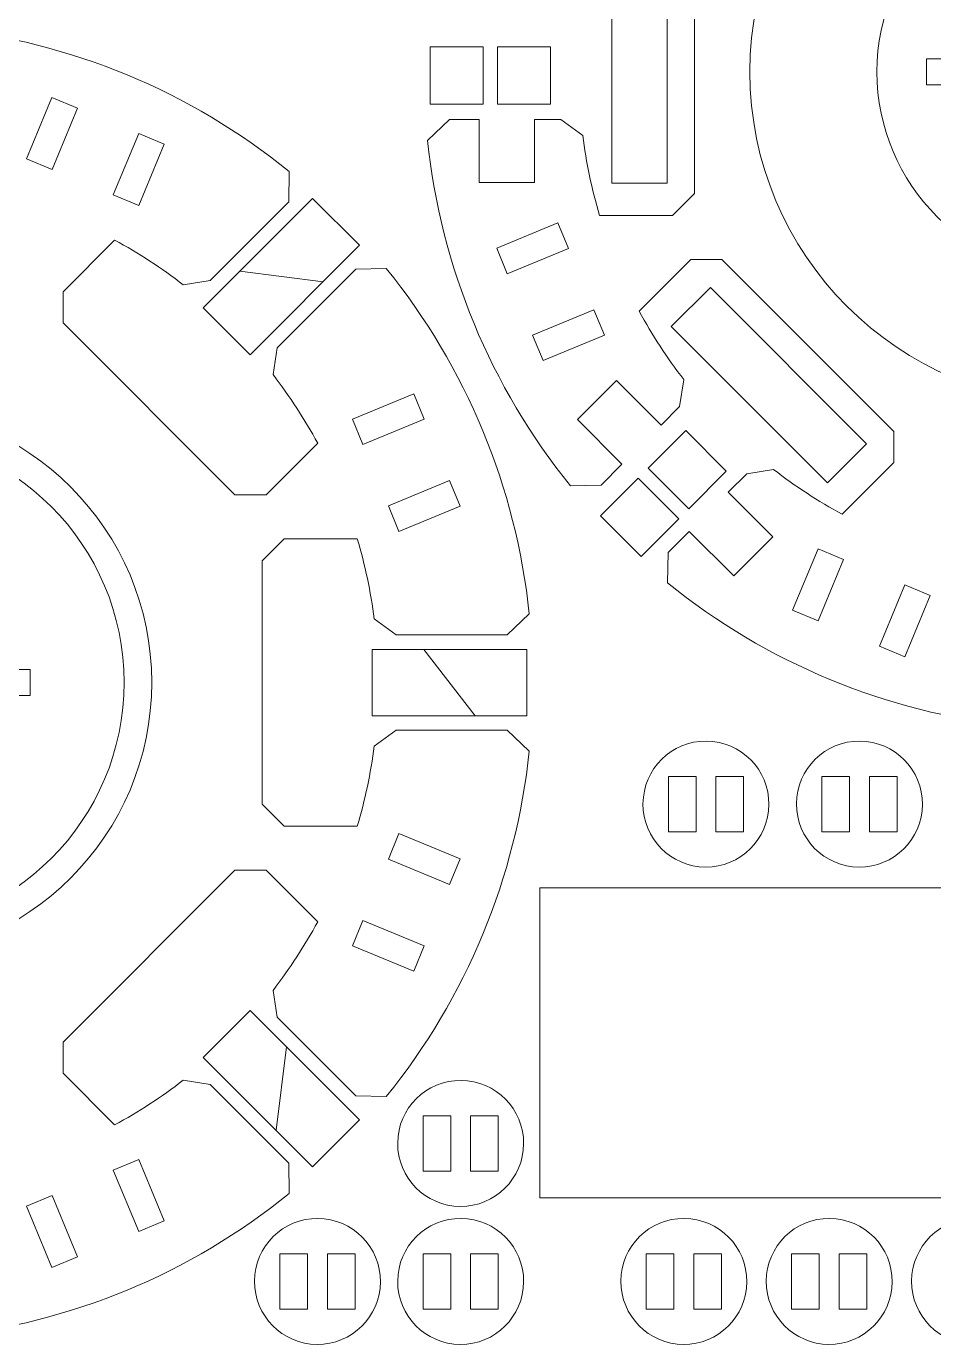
# Model space of a CAD drawing. Header units: centimetres. Extents: x -226 to -75, y 0 to 222.
# Drawn here: x -207.54 to -199.32, y 102.5 to 114.43 of the extents above; entities that cross this region are included whole.
import ezdxf

# ---------------------------------------------------------------- set-up
doc = ezdxf.new("R2010")
doc.units = ezdxf.units.CM
doc.header["$MEASUREMENT"] = 0
doc.layers.add('layer 1', color=7, linetype='Continuous')

msp = doc.modelspace()

# ---------------------------------------------------------------- linework, layer by layer
at = {"layer": 'layer 1', "color": 242, "lineweight": 9}
for points, knots in [([(-200.98773, 114.01809), (-200.98773, 112.36113), (-199.6447, 111.0181), (-197.98788, 111.0181), (-197.98788, 111.0181), (-196.33092, 111.01803), (-194.98782, 112.3612), (-194.98789, 114.01802), (-194.98789, 114.01802), (-194.98782, 115.67491), (-196.33099, 117.018), (-197.98795, 117.01808), (-197.98795, 117.01808), (-199.6447, 117.018), (-200.98773, 115.67498), (-200.98773, 114.01809)], [0, 0, 0, 0, 0.2, 0.2, 0.2, 0.2, 0.4, 0.4, 0.4, 0.4, 0.6, 0.6, 0.6, 0.6, 1, 1, 1, 1]), ([(-197.9878, 115.86804), (-196.96612, 115.86804), (-196.13787, 115.03982), (-196.13787, 114.01814), (-196.13787, 114.01814), (-196.13787, 112.99636), (-196.96612, 112.16807), (-197.9878, 112.16807), (-197.9878, 112.16807), (-199.00955, 112.16807), (-199.8378, 112.99643), (-199.8378, 114.01811), (-199.8378, 114.01811), (-199.8378, 115.03975), (-199.00955, 115.86811), (-197.9878, 115.86804)], [0, 0, 0, 0, 0.2, 0.2, 0.2, 0.2, 0.4, 0.4, 0.4, 0.4, 0.6, 0.6, 0.6, 0.6, 1, 1, 1, 1]), ([(-199.38782, 114.13474), (-199.38782, 114.13474), (-198.72788, 114.13467), (-198.72788, 114.13467), (-198.72788, 114.13467), (-198.67765, 114.45527), (-198.42499, 114.70779), (-198.10445, 114.75803), (-198.10445, 114.75803), (-198.10445, 114.75803), (-198.10452, 115.41811), (-198.10452, 115.41811), (-198.10452, 115.41811), (-198.10452, 115.41811), (-197.87116, 115.41811), (-197.87116, 115.41811), (-197.87116, 115.41811), (-197.87116, 115.41811), (-197.87116, 114.75803), (-197.87116, 114.75803), (-197.87116, 114.75803), (-197.55063, 114.70793), (-197.29804, 114.45527), (-197.2478, 114.13481), (-197.2478, 114.13481), (-197.2478, 114.13481), (-196.58786, 114.13474), (-196.58786, 114.13474), (-196.58786, 114.13474), (-196.58786, 114.13474), (-196.58786, 113.90138), (-196.58786, 113.90138), (-196.58786, 113.90138), (-196.58786, 113.90138), (-197.2478, 113.90138), (-197.2478, 113.90138), (-197.2478, 113.90138), (-197.29804, 113.58092), (-197.55063, 113.32833), (-197.87116, 113.27809), (-197.87116, 113.27809), (-197.87116, 113.27809), (-197.87116, 112.61815), (-197.87116, 112.61815), (-197.87116, 112.61815), (-197.87116, 112.61815), (-198.10445, 112.61801), (-198.10445, 112.61801), (-198.10445, 112.61801), (-198.10445, 112.61801), (-198.10452, 113.27809), (-198.10452, 113.27809), (-198.10452, 113.27809), (-198.42506, 113.32833), (-198.67765, 113.58084), (-198.72788, 113.90138), (-198.72788, 113.90138), (-198.72788, 113.90138), (-199.38782, 113.90138), (-199.38782, 113.90138), (-199.38782, 113.90138), (-199.38782, 113.90138), (-199.38782, 114.13474), (-199.38782, 114.13474)], [0, 0, 0, 0, 0.05882353, 0.05882353, 0.05882353, 0.05882353, 0.11764706, 0.11764706, 0.11764706, 0.11764706, 0.17647059, 0.17647059, 0.17647059, 0.17647059, 0.23529412, 0.23529412, 0.23529412, 0.23529412, 0.29411765, 0.29411765, 0.29411765, 0.29411765, 0.35294118, 0.35294118, 0.35294118, 0.35294118, 0.41176471, 0.41176471, 0.41176471, 0.41176471, 0.47058824, 0.47058824, 0.47058824, 0.47058824, 0.52941176, 0.52941176, 0.52941176, 0.52941176, 0.58823529, 0.58823529, 0.58823529, 0.58823529, 0.64705882, 0.64705882, 0.64705882, 0.64705882, 0.70588235, 0.70588235, 0.70588235, 0.70588235, 0.76470588, 0.76470588, 0.76470588, 0.76470588, 0.82352941, 0.82352941, 0.82352941, 0.82352941, 0.88235294, 0.88235294, 0.88235294, 0.88235294, 1, 1, 1, 1]), ([(-202.23658, 113.01059), (-202.23658, 113.01059), (-201.73662, 113.01059), (-201.73662, 113.01059), (-201.73662, 113.01059), (-201.73662, 113.01059), (-201.73662, 115.01059), (-201.73662, 115.01059), (-201.73662, 115.01059), (-201.73662, 115.01059), (-202.23658, 115.01059), (-202.23658, 115.01059), (-202.23658, 115.01059), (-202.23658, 115.01059), (-202.23658, 113.01059), (-202.23658, 113.01059)], [0, 0, 0, 0, 0.2, 0.2, 0.2, 0.2, 0.4, 0.4, 0.4, 0.4, 0.6, 0.6, 0.6, 0.6, 1, 1, 1, 1]), ([(-203.88187, 113.72553), (-203.88187, 113.72553), (-203.4017, 113.72553), (-203.4017, 113.72553), (-203.4017, 113.72553), (-203.4017, 113.72553), (-203.4017, 114.24553), (-203.4017, 114.24553), (-203.4017, 114.24553), (-203.4017, 114.24553), (-203.88187, 114.24546), (-203.88187, 114.24546), (-203.88187, 114.24546), (-203.88187, 114.24546), (-203.88187, 113.72553), (-203.88187, 113.72553)], [0, 0, 0, 0, 0.2, 0.2, 0.2, 0.2, 0.4, 0.4, 0.4, 0.4, 0.6, 0.6, 0.6, 0.6, 1, 1, 1, 1]), ([(-203.27202, 113.72553), (-203.27202, 113.72553), (-202.79178, 113.72553), (-202.79178, 113.72553), (-202.79178, 113.72553), (-202.79178, 113.72553), (-202.79178, 114.24553), (-202.79178, 114.24553), (-202.79178, 114.24553), (-202.79178, 114.24553), (-203.27202, 114.24546), (-203.27202, 114.24546), (-203.27202, 114.24546), (-203.27202, 114.24546), (-203.27202, 113.72553), (-203.27202, 113.72553)], [0, 0, 0, 0, 0.2, 0.2, 0.2, 0.2, 0.4, 0.4, 0.4, 0.4, 0.6, 0.6, 0.6, 0.6, 1, 1, 1, 1]), ([(-205.93522, 111.88323), (-205.93522, 111.88323), (-205.511, 111.45895), (-205.511, 111.45895), (-205.511, 111.45895), (-205.511, 111.45895), (-204.521, 112.44891), (-204.521, 112.44891), (-204.521, 112.44891), (-204.521, 112.44891), (-204.94529, 112.87316), (-204.94529, 112.87316), (-204.94529, 112.87316), (-204.94529, 112.87316), (-205.93522, 111.88323), (-205.93522, 111.88323)], [0, 0, 0, 0, 0.2, 0.2, 0.2, 0.2, 0.4, 0.4, 0.4, 0.4, 0.6, 0.6, 0.6, 0.6, 1, 1, 1, 1]), ([(-201.34545, 112.0661), (-201.34545, 112.0661), (-201.69894, 111.71251), (-201.69894, 111.71251), (-201.69894, 111.71251), (-201.69894, 111.71251), (-200.28491, 110.29829), (-200.28491, 110.29829), (-200.28491, 110.29829), (-200.28491, 110.29829), (-199.93132, 110.65181), (-199.93132, 110.65181), (-199.93132, 110.65181), (-199.93132, 110.65181), (-201.34545, 112.0661), (-201.34545, 112.0661)], [0, 0, 0, 0, 0.2, 0.2, 0.2, 0.2, 0.4, 0.4, 0.4, 0.4, 0.6, 0.6, 0.6, 0.6, 1, 1, 1, 1]), ([(-208.90193, 110.99309), (-207.52119, 110.99309), (-206.4019, 109.87376), (-206.4019, 108.49306), (-206.4019, 108.49306), (-206.4019, 107.11233), (-207.52119, 105.99311), (-208.90185, 105.99311), (-208.90185, 105.99311), (-210.28259, 105.99311), (-211.40188, 107.11233), (-211.40188, 108.49306), (-211.40188, 108.49306), (-211.40188, 109.87383), (-210.28259, 110.99309), (-208.90193, 110.99309)], [0, 0, 0, 0, 0.2, 0.2, 0.2, 0.2, 0.4, 0.4, 0.4, 0.4, 0.6, 0.6, 0.6, 0.6, 1, 1, 1, 1]), ([(-208.90185, 110.74304), (-207.65927, 110.74304), (-206.65187, 109.73569), (-206.65187, 108.49299), (-206.65187, 108.49299), (-206.65187, 107.25041), (-207.65927, 106.24313), (-208.90193, 106.24313), (-208.90193, 106.24313), (-210.14451, 106.24306), (-211.15183, 107.25041), (-211.1519, 108.49299), (-211.1519, 108.49299), (-211.1519, 109.73569), (-210.14444, 110.74304), (-208.90185, 110.74304)], [0, 0, 0, 0, 0.2, 0.2, 0.2, 0.2, 0.4, 0.4, 0.4, 0.4, 0.6, 0.6, 0.6, 0.6, 1, 1, 1, 1]), ([(-201.54051, 110.06498), (-201.54051, 110.06498), (-201.20104, 110.40453), (-201.20104, 110.40453), (-201.20104, 110.40453), (-201.20104, 110.40453), (-201.56863, 110.77226), (-201.56863, 110.77226), (-201.56863, 110.77226), (-201.56863, 110.77226), (-201.90818, 110.43265), (-201.90818, 110.43265), (-201.90818, 110.43265), (-201.90818, 110.43265), (-201.54051, 110.06498), (-201.54051, 110.06498)], [0, 0, 0, 0, 0.2, 0.2, 0.2, 0.2, 0.4, 0.4, 0.4, 0.4, 0.6, 0.6, 0.6, 0.6, 1, 1, 1, 1]), ([(-201.9717, 109.63372), (-201.9717, 109.63372), (-201.63222, 109.97334), (-201.63222, 109.97334), (-201.63222, 109.97334), (-201.63222, 109.97334), (-201.99982, 110.34101), (-201.99982, 110.34101), (-201.99982, 110.34101), (-201.99982, 110.34101), (-202.3393, 110.00146), (-202.3393, 110.00146), (-202.3393, 110.00146), (-202.3393, 110.00146), (-201.9717, 109.63372), (-201.9717, 109.63372)], [0, 0, 0, 0, 0.2, 0.2, 0.2, 0.2, 0.4, 0.4, 0.4, 0.4, 0.6, 0.6, 0.6, 0.6, 1, 1, 1, 1]), ([(-210.30194, 108.60977), (-210.30194, 108.60977), (-209.64193, 108.60977), (-209.64193, 108.60977), (-209.64193, 108.60977), (-209.59169, 108.93031), (-209.33911, 109.18289), (-209.01857, 109.23313), (-209.01857, 109.23313), (-209.01857, 109.23313), (-209.01857, 109.89307), (-209.01857, 109.89307), (-209.01857, 109.89307), (-209.01857, 109.89307), (-208.78528, 109.89307), (-208.78528, 109.89307), (-208.78528, 109.89307), (-208.78528, 109.89307), (-208.78528, 109.23313), (-208.78528, 109.23313), (-208.78528, 109.23313), (-208.46467, 109.18289), (-208.21209, 108.93031), (-208.16199, 108.60977), (-208.16199, 108.60977), (-208.16199, 108.60977), (-207.50191, 108.60984), (-207.50191, 108.60984), (-207.50191, 108.60984), (-207.50191, 108.60984), (-207.50191, 108.37648), (-207.50191, 108.37648), (-207.50191, 108.37648), (-207.50191, 108.37648), (-208.16199, 108.37641), (-208.16199, 108.37641), (-208.16199, 108.37641), (-208.21202, 108.0558), (-208.46475, 107.80336), (-208.78528, 107.75312), (-208.78528, 107.75312), (-208.78528, 107.75312), (-208.78528, 107.09312), (-208.78528, 107.09312), (-208.78528, 107.09312), (-208.78528, 107.09312), (-209.01857, 107.09312), (-209.01857, 107.09312), (-209.01857, 107.09312), (-209.01857, 107.09312), (-209.01857, 107.75312), (-209.01857, 107.75312), (-209.01857, 107.75312), (-209.33911, 107.80336), (-209.59169, 108.05595), (-209.64186, 108.37641), (-209.64186, 108.37641), (-209.64186, 108.37641), (-210.30194, 108.37634), (-210.30194, 108.37634), (-210.30194, 108.37634), (-210.30194, 108.37634), (-210.30194, 108.60977), (-210.30194, 108.60977)], [0, 0, 0, 0, 0.05882353, 0.05882353, 0.05882353, 0.05882353, 0.11764706, 0.11764706, 0.11764706, 0.11764706, 0.17647059, 0.17647059, 0.17647059, 0.17647059, 0.23529412, 0.23529412, 0.23529412, 0.23529412, 0.29411765, 0.29411765, 0.29411765, 0.29411765, 0.35294118, 0.35294118, 0.35294118, 0.35294118, 0.41176471, 0.41176471, 0.41176471, 0.41176471, 0.47058824, 0.47058824, 0.47058824, 0.47058824, 0.52941176, 0.52941176, 0.52941176, 0.52941176, 0.58823529, 0.58823529, 0.58823529, 0.58823529, 0.64705882, 0.64705882, 0.64705882, 0.64705882, 0.70588235, 0.70588235, 0.70588235, 0.70588235, 0.76470588, 0.76470588, 0.76470588, 0.76470588, 0.82352941, 0.82352941, 0.82352941, 0.82352941, 0.88235294, 0.88235294, 0.88235294, 0.88235294, 1, 1, 1, 1]), ([(-204.40641, 108.19235), (-204.40641, 108.19235), (-203.00644, 108.19235), (-203.00644, 108.19235), (-203.00644, 108.19235), (-203.00644, 108.19235), (-203.00644, 108.79236), (-203.00644, 108.79236), (-203.00644, 108.79236), (-203.00644, 108.79236), (-204.40641, 108.79236), (-204.40641, 108.79236), (-204.40641, 108.79236), (-204.40641, 108.79236), (-204.40641, 108.19235), (-204.40641, 108.19235)], [0, 0, 0, 0, 0.2, 0.2, 0.2, 0.2, 0.4, 0.4, 0.4, 0.4, 0.6, 0.6, 0.6, 0.6, 1, 1, 1, 1]), ([(-201.389, 106.82302), (-201.70382, 106.82496), (-201.95743, 107.08174), (-201.95546, 107.39656), (-201.95546, 107.39656), (-201.95352, 107.7113), (-201.6968, 107.96491), (-201.38198, 107.96297), (-201.38198, 107.96297), (-201.06716, 107.96107), (-200.81359, 107.70424), (-200.81553, 107.38947), (-200.81553, 107.38947), (-200.81755, 107.07465), (-201.07418, 106.82108), (-201.389, 106.82302)], [0, 0, 0, 0, 0.2, 0.2, 0.2, 0.2, 0.4, 0.4, 0.4, 0.4, 0.6, 0.6, 0.6, 0.6, 1, 1, 1, 1]), ([(-199.99946, 106.82302), (-200.31428, 106.82496), (-200.56782, 107.08174), (-200.56592, 107.39656), (-200.56592, 107.39656), (-200.56398, 107.7113), (-200.30726, 107.96491), (-199.99237, 107.96297), (-199.99237, 107.96297), (-199.67763, 107.96107), (-199.42398, 107.70424), (-199.42592, 107.38947), (-199.42592, 107.38947), (-199.42786, 107.07465), (-199.68465, 106.82108), (-199.99946, 106.82302)], [0, 0, 0, 0, 0.2, 0.2, 0.2, 0.2, 0.4, 0.4, 0.4, 0.4, 0.6, 0.6, 0.6, 0.6, 1, 1, 1, 1]), ([(-201.72544, 107.64301), (-201.72544, 107.64301), (-201.47546, 107.64301), (-201.47546, 107.64301), (-201.47546, 107.64301), (-201.47546, 107.64301), (-201.47546, 107.14299), (-201.47546, 107.14299), (-201.47546, 107.14299), (-201.47546, 107.14299), (-201.72544, 107.14299), (-201.72544, 107.14299), (-201.72544, 107.14299), (-201.72544, 107.14299), (-201.72544, 107.64301), (-201.72544, 107.64301)], [0, 0, 0, 0, 0.2, 0.2, 0.2, 0.2, 0.4, 0.4, 0.4, 0.4, 0.6, 0.6, 0.6, 0.6, 1, 1, 1, 1]), ([(-201.29551, 107.64301), (-201.29551, 107.64301), (-201.04547, 107.64301), (-201.04547, 107.64301), (-201.04547, 107.64301), (-201.04547, 107.64301), (-201.04547, 107.14299), (-201.04547, 107.14299), (-201.04547, 107.14299), (-201.04547, 107.14299), (-201.29551, 107.14299), (-201.29551, 107.14299), (-201.29551, 107.14299), (-201.29551, 107.14299), (-201.29551, 107.64301), (-201.29551, 107.64301)], [0, 0, 0, 0, 0.2, 0.2, 0.2, 0.2, 0.4, 0.4, 0.4, 0.4, 0.6, 0.6, 0.6, 0.6, 1, 1, 1, 1]), ([(-200.33593, 107.64301), (-200.33593, 107.64301), (-200.08595, 107.64301), (-200.08595, 107.64301), (-200.08595, 107.64301), (-200.08595, 107.64301), (-200.08595, 107.14299), (-200.08595, 107.14299), (-200.08595, 107.14299), (-200.08595, 107.14299), (-200.33593, 107.14299), (-200.33593, 107.14299), (-200.33593, 107.14299), (-200.33593, 107.14299), (-200.33593, 107.64301), (-200.33593, 107.64301)], [0, 0, 0, 0, 0.2, 0.2, 0.2, 0.2, 0.4, 0.4, 0.4, 0.4, 0.6, 0.6, 0.6, 0.6, 1, 1, 1, 1]), ([(-199.90589, 107.64301), (-199.90589, 107.64301), (-199.65591, 107.64301), (-199.65591, 107.64301), (-199.65591, 107.64301), (-199.65591, 107.64301), (-199.65591, 107.14299), (-199.65591, 107.14299), (-199.65591, 107.14299), (-199.65591, 107.14299), (-199.90589, 107.14299), (-199.90589, 107.14299), (-199.90589, 107.14299), (-199.90589, 107.14299), (-199.90589, 107.64301), (-199.90589, 107.64301)], [0, 0, 0, 0, 0.2, 0.2, 0.2, 0.2, 0.4, 0.4, 0.4, 0.4, 0.6, 0.6, 0.6, 0.6, 1, 1, 1, 1]), ([(-202.38849, 103.83061), (-202.38849, 103.83061), (-192.93384, 103.83061), (-192.93384, 103.83061), (-192.93384, 103.83061), (-192.93384, 103.83061), (-192.94771, 105.10826), (-192.94771, 105.10826), (-192.94771, 105.10826), (-192.94771, 105.10826), (-197.94777, 105.10826), (-197.94777, 105.10826), (-197.94777, 105.10826), (-197.94777, 105.10826), (-197.94777, 105.35528), (-197.94777, 105.35528), (-197.94777, 105.35528), (-197.94777, 105.35528), (-192.94771, 105.35528), (-192.94771, 105.35528), (-192.94771, 105.35528), (-192.94771, 105.35528), (-192.94771, 106.63678), (-192.94771, 106.63678), (-192.94771, 106.63678), (-192.94771, 106.63678), (-202.38849, 106.63678), (-202.38849, 106.63678), (-202.38849, 106.63678), (-202.38849, 106.63678), (-202.88845, 106.63678), (-202.88845, 106.63678), (-202.88845, 106.63678), (-202.88845, 106.63678), (-202.88845, 103.83061), (-202.88845, 103.83061), (-202.88845, 103.83061), (-202.88845, 103.83061), (-202.38849, 103.83061), (-202.38849, 103.83061)], [0, 0, 0, 0, 0.09090909, 0.09090909, 0.09090909, 0.09090909, 0.18181818, 0.18181818, 0.18181818, 0.18181818, 0.27272727, 0.27272727, 0.27272727, 0.27272727, 0.36363636, 0.36363636, 0.36363636, 0.36363636, 0.45454545, 0.45454545, 0.45454545, 0.45454545, 0.54545455, 0.54545455, 0.54545455, 0.54545455, 0.63636364, 0.63636364, 0.63636364, 0.63636364, 0.72727273, 0.72727273, 0.72727273, 0.72727273, 0.81818182, 0.81818182, 0.81818182, 0.81818182, 1, 1, 1, 1]), ([(-205.51099, 105.5258), (-205.51099, 105.5258), (-205.9352, 105.10159), (-205.9352, 105.10159), (-205.9352, 105.10159), (-205.9352, 105.10159), (-204.94531, 104.11159), (-204.94531, 104.11159), (-204.94531, 104.11159), (-204.94531, 104.11159), (-204.52106, 104.53587), (-204.52106, 104.53587), (-204.52106, 104.53587), (-204.52106, 104.53587), (-205.51099, 105.5258), (-205.51099, 105.5258)], [0, 0, 0, 0, 0.2, 0.2, 0.2, 0.2, 0.4, 0.4, 0.4, 0.4, 0.6, 0.6, 0.6, 0.6, 1, 1, 1, 1]), ([(-203.60915, 103.75309), (-203.92397, 103.75503), (-204.17759, 104.01182), (-204.17561, 104.32664), (-204.17561, 104.32664), (-204.17367, 104.64139), (-203.91695, 104.895), (-203.60213, 104.89306), (-203.60213, 104.89306), (-203.28732, 104.89115), (-203.03367, 104.63433), (-203.03561, 104.31955), (-203.03561, 104.31955), (-203.03762, 104.00473), (-203.29434, 103.75115), (-203.60915, 103.75309)], [0, 0, 0, 0, 0.2, 0.2, 0.2, 0.2, 0.4, 0.4, 0.4, 0.4, 0.6, 0.6, 0.6, 0.6, 1, 1, 1, 1]), ([(-203.94561, 104.57311), (-203.94561, 104.57311), (-203.69563, 104.57311), (-203.69563, 104.57311), (-203.69563, 104.57311), (-203.69563, 104.57311), (-203.69563, 104.07308), (-203.69563, 104.07308), (-203.69563, 104.07308), (-203.69563, 104.07308), (-203.94561, 104.07308), (-203.94561, 104.07308), (-203.94561, 104.07308), (-203.94561, 104.07308), (-203.94561, 104.57311), (-203.94561, 104.57311)], [0, 0, 0, 0, 0.2, 0.2, 0.2, 0.2, 0.4, 0.4, 0.4, 0.4, 0.6, 0.6, 0.6, 0.6, 1, 1, 1, 1]), ([(-203.51564, 104.57311), (-203.51564, 104.57311), (-203.26559, 104.57311), (-203.26559, 104.57311), (-203.26559, 104.57311), (-203.26559, 104.57311), (-203.26559, 104.07308), (-203.26559, 104.07308), (-203.26559, 104.07308), (-203.26559, 104.07308), (-203.51564, 104.07308), (-203.51564, 104.07308), (-203.51564, 104.07308), (-203.51564, 104.07308), (-203.51564, 104.57311), (-203.51564, 104.57311)], [0, 0, 0, 0, 0.2, 0.2, 0.2, 0.2, 0.4, 0.4, 0.4, 0.4, 0.6, 0.6, 0.6, 0.6, 1, 1, 1, 1]), ([(-204.9052, 102.50445), (-205.22002, 102.50639), (-205.47363, 102.76318), (-205.47166, 103.078), (-205.47166, 103.078), (-205.46972, 103.39275), (-205.213, 103.64636), (-204.89818, 103.64442), (-204.89818, 103.64442), (-204.58336, 103.64251), (-204.32971, 103.38569), (-204.33165, 103.07091), (-204.33165, 103.07091), (-204.33366, 102.75609), (-204.59038, 102.50251), (-204.9052, 102.50445)], [0, 0, 0, 0, 0.2, 0.2, 0.2, 0.2, 0.4, 0.4, 0.4, 0.4, 0.6, 0.6, 0.6, 0.6, 1, 1, 1, 1]), ([(-203.60915, 102.50445), (-203.92397, 102.50639), (-204.17759, 102.76318), (-204.17561, 103.078), (-204.17561, 103.078), (-204.17367, 103.39275), (-203.91695, 103.64636), (-203.60213, 103.64442), (-203.60213, 103.64442), (-203.28732, 103.64251), (-203.03367, 103.38569), (-203.03561, 103.07091), (-203.03561, 103.07091), (-203.03762, 102.75609), (-203.29434, 102.50251), (-203.60915, 102.50445)], [0, 0, 0, 0, 0.2, 0.2, 0.2, 0.2, 0.4, 0.4, 0.4, 0.4, 0.6, 0.6, 0.6, 0.6, 1, 1, 1, 1]), ([(-201.58902, 102.50445), (-201.90384, 102.50639), (-202.15745, 102.76318), (-202.15548, 103.078), (-202.15548, 103.078), (-202.15354, 103.39275), (-201.89682, 103.64636), (-201.582, 103.64442), (-201.582, 103.64442), (-201.26718, 103.64251), (-201.01355, 103.38569), (-201.01549, 103.07091), (-201.01549, 103.07091), (-201.0175, 102.75609), (-201.2742, 102.50251), (-201.58902, 102.50445)], [0, 0, 0, 0, 0.2, 0.2, 0.2, 0.2, 0.4, 0.4, 0.4, 0.4, 0.6, 0.6, 0.6, 0.6, 1, 1, 1, 1]), ([(-200.27335, 102.50445), (-200.58817, 102.50639), (-200.84171, 102.76318), (-200.83981, 103.078), (-200.83981, 103.078), (-200.83787, 103.39275), (-200.58115, 103.64636), (-200.26626, 103.64442), (-200.26626, 103.64442), (-199.95151, 103.64251), (-199.69786, 103.38569), (-199.6998, 103.07091), (-199.6998, 103.07091), (-199.70174, 102.75609), (-199.95853, 102.50251), (-200.27335, 102.50445)], [0, 0, 0, 0, 0.2, 0.2, 0.2, 0.2, 0.4, 0.4, 0.4, 0.4, 0.6, 0.6, 0.6, 0.6, 1, 1, 1, 1]), ([(-198.95767, 102.50445), (-199.27241, 102.50639), (-199.52603, 102.76318), (-199.52412, 103.078), (-199.52412, 103.078), (-199.52218, 103.39275), (-199.26539, 103.64636), (-198.95058, 103.64442), (-198.95058, 103.64442), (-198.63583, 103.64251), (-198.38218, 103.38569), (-198.38412, 103.07091), (-198.38412, 103.07091), (-198.38606, 102.75609), (-198.64285, 102.50251), (-198.95767, 102.50445)], [0, 0, 0, 0, 0.2, 0.2, 0.2, 0.2, 0.4, 0.4, 0.4, 0.4, 0.6, 0.6, 0.6, 0.6, 1, 1, 1, 1]), ([(-205.24164, 103.32445), (-205.24164, 103.32445), (-204.99167, 103.32445), (-204.99167, 103.32445), (-204.99167, 103.32445), (-204.99167, 103.32445), (-204.99167, 102.82442), (-204.99167, 102.82442), (-204.99167, 102.82442), (-204.99167, 102.82442), (-205.24164, 102.82442), (-205.24164, 102.82442), (-205.24164, 102.82442), (-205.24164, 102.82442), (-205.24164, 103.32445), (-205.24164, 103.32445)], [0, 0, 0, 0, 0.2, 0.2, 0.2, 0.2, 0.4, 0.4, 0.4, 0.4, 0.6, 0.6, 0.6, 0.6, 1, 1, 1, 1]), ([(-204.81171, 103.32445), (-204.81171, 103.32445), (-204.56167, 103.32445), (-204.56167, 103.32445), (-204.56167, 103.32445), (-204.56167, 103.32445), (-204.56167, 102.82442), (-204.56167, 102.82442), (-204.56167, 102.82442), (-204.56167, 102.82442), (-204.81171, 102.82442), (-204.81171, 102.82442), (-204.81171, 102.82442), (-204.81171, 102.82442), (-204.81171, 103.32445), (-204.81171, 103.32445)], [0, 0, 0, 0, 0.2, 0.2, 0.2, 0.2, 0.4, 0.4, 0.4, 0.4, 0.6, 0.6, 0.6, 0.6, 1, 1, 1, 1]), ([(-203.94561, 103.32445), (-203.94561, 103.32445), (-203.69563, 103.32445), (-203.69563, 103.32445), (-203.69563, 103.32445), (-203.69563, 103.32445), (-203.69563, 102.82442), (-203.69563, 102.82442), (-203.69563, 102.82442), (-203.69563, 102.82442), (-203.94561, 102.82442), (-203.94561, 102.82442), (-203.94561, 102.82442), (-203.94561, 102.82442), (-203.94561, 103.32445), (-203.94561, 103.32445)], [0, 0, 0, 0, 0.2, 0.2, 0.2, 0.2, 0.4, 0.4, 0.4, 0.4, 0.6, 0.6, 0.6, 0.6, 1, 1, 1, 1]), ([(-203.51564, 103.32445), (-203.51564, 103.32445), (-203.26559, 103.32445), (-203.26559, 103.32445), (-203.26559, 103.32445), (-203.26559, 103.32445), (-203.26559, 102.82442), (-203.26559, 102.82442), (-203.26559, 102.82442), (-203.26559, 102.82442), (-203.51564, 102.82442), (-203.51564, 102.82442), (-203.51564, 102.82442), (-203.51564, 102.82442), (-203.51564, 103.32445), (-203.51564, 103.32445)], [0, 0, 0, 0, 0.2, 0.2, 0.2, 0.2, 0.4, 0.4, 0.4, 0.4, 0.6, 0.6, 0.6, 0.6, 1, 1, 1, 1]), ([(-201.92546, 103.32445), (-201.92546, 103.32445), (-201.67548, 103.32445), (-201.67548, 103.32445), (-201.67548, 103.32445), (-201.67548, 103.32445), (-201.67548, 102.82442), (-201.67548, 102.82442), (-201.67548, 102.82442), (-201.67548, 102.82442), (-201.92546, 102.82442), (-201.92546, 102.82442), (-201.92546, 102.82442), (-201.92546, 102.82442), (-201.92546, 103.32445), (-201.92546, 103.32445)], [0, 0, 0, 0, 0.2, 0.2, 0.2, 0.2, 0.4, 0.4, 0.4, 0.4, 0.6, 0.6, 0.6, 0.6, 1, 1, 1, 1]), ([(-201.49553, 103.32445), (-201.49553, 103.32445), (-201.24548, 103.32445), (-201.24548, 103.32445), (-201.24548, 103.32445), (-201.24548, 103.32445), (-201.24548, 102.82442), (-201.24548, 102.82442), (-201.24548, 102.82442), (-201.24548, 102.82442), (-201.49553, 102.82442), (-201.49553, 102.82442), (-201.49553, 102.82442), (-201.49553, 102.82442), (-201.49553, 103.32445), (-201.49553, 103.32445)], [0, 0, 0, 0, 0.2, 0.2, 0.2, 0.2, 0.4, 0.4, 0.4, 0.4, 0.6, 0.6, 0.6, 0.6, 1, 1, 1, 1]), ([(-200.60979, 103.32445), (-200.60979, 103.32445), (-200.35981, 103.32445), (-200.35981, 103.32445), (-200.35981, 103.32445), (-200.35981, 103.32445), (-200.35981, 102.82442), (-200.35981, 102.82442), (-200.35981, 102.82442), (-200.35981, 102.82442), (-200.60979, 102.82442), (-200.60979, 102.82442), (-200.60979, 102.82442), (-200.60979, 102.82442), (-200.60979, 103.32445), (-200.60979, 103.32445)], [0, 0, 0, 0, 0.2, 0.2, 0.2, 0.2, 0.4, 0.4, 0.4, 0.4, 0.6, 0.6, 0.6, 0.6, 1, 1, 1, 1]), ([(-200.17979, 103.32445), (-200.17979, 103.32445), (-199.92981, 103.32445), (-199.92981, 103.32445), (-199.92981, 103.32445), (-199.92981, 103.32445), (-199.92981, 102.82442), (-199.92981, 102.82442), (-199.92981, 102.82442), (-199.92981, 102.82442), (-200.17979, 102.82442), (-200.17979, 102.82442), (-200.17979, 102.82442), (-200.17979, 102.82442), (-200.17979, 103.32445), (-200.17979, 103.32445)], [0, 0, 0, 0, 0.2, 0.2, 0.2, 0.2, 0.4, 0.4, 0.4, 0.4, 0.6, 0.6, 0.6, 0.6, 1, 1, 1, 1])]:
    msp.add_open_spline(points, degree=3, knots=knots, dxfattribs=at)
for points in [[(-201.48774, 112.91807), (-201.48774, 112.91807), (-201.48774, 115.1181), (-201.48774, 115.1181)], [(-205.15655, 113.11644), (-206.05099, 113.84094), (-207.13631, 114.29045), (-208.28097, 114.41064)], [(-207.53484, 113.23054), (-207.53484, 113.23054), (-207.30525, 113.78493), (-207.30525, 113.78493)], [(-207.30526, 113.78492), (-207.30526, 113.78492), (-207.07423, 113.68921), (-207.07423, 113.68921)], [(-207.07423, 113.68922), (-207.07423, 113.68922), (-207.30389, 113.13497), (-207.30389, 113.13497)], [(-203.90502, 113.39715), (-203.90502, 113.39715), (-203.70609, 113.588), (-203.70609, 113.588)], [(-203.7061, 113.588), (-203.7061, 113.588), (-203.43753, 113.58814), (-203.43753, 113.58814)], [(-203.43752, 113.58814), (-203.43752, 113.58814), (-203.43752, 113.01805), (-203.43752, 113.01805)], [(-202.9375, 113.588), (-202.9375, 113.588), (-202.69945, 113.58814), (-202.69945, 113.58814)], [(-202.9375, 113.588), (-202.9375, 113.588), (-202.9375, 113.01805), (-202.9375, 113.01805)], [(-202.69944, 113.58814), (-202.69944, 113.58814), (-202.50115, 113.44336), (-202.50115, 113.44336)], [(-206.74957, 112.90532), (-206.74957, 112.90532), (-206.51998, 113.45957), (-206.51998, 113.45957)], [(-206.51999, 113.45957), (-206.51999, 113.45957), (-206.28902, 113.36386), (-206.28902, 113.36386)], [(-202.50114, 113.44338), (-202.46971, 113.19657), (-202.41902, 112.95637), (-202.3479, 112.7181)], [(-206.28903, 113.36387), (-206.28903, 113.36387), (-206.51862, 112.80962), (-206.51862, 112.80962)], [(-202.61091, 110.27272), (-203.33541, 111.16719), (-203.78499, 112.25254), (-203.90504, 113.39713)], [(-207.30388, 113.13497), (-207.30388, 113.13497), (-207.53485, 113.23054), (-207.53485, 113.23054)], [(-205.16227, 112.84083), (-205.16227, 112.84083), (-205.15656, 113.11646), (-205.15656, 113.11646)], [(-203.43752, 113.01805), (-203.43752, 113.01805), (-202.93763, 113.01805), (-202.93763, 113.01805)], [(-206.51861, 112.80962), (-206.51861, 112.80962), (-206.74957, 112.90533), (-206.74957, 112.90533)], [(-205.87403, 112.12901), (-205.87403, 112.12901), (-205.16227, 112.84084), (-205.16227, 112.84084)], [(-201.68762, 112.71812), (-201.68762, 112.71812), (-201.48774, 112.91807), (-201.48774, 112.91807)], [(-202.34791, 112.71812), (-202.34791, 112.71812), (-201.68761, 112.71812), (-201.68761, 112.71812)], [(-202.72501, 112.65107), (-202.72501, 112.65107), (-203.2794, 112.42149), (-203.2794, 112.42149)], [(-202.62937, 112.42011), (-202.62937, 112.42011), (-202.72501, 112.65108), (-202.72501, 112.65108)], [(-207.20487, 112.02862), (-207.20487, 112.02862), (-206.73793, 112.49548), (-206.73793, 112.49548)], [(-206.73792, 112.4955), (-206.51909, 112.37724), (-206.31343, 112.24326), (-206.11672, 112.09097)], [(-203.27939, 112.42149), (-203.27939, 112.42149), (-203.18368, 112.19039), (-203.18368, 112.19039)], [(-203.18369, 112.1904), (-203.18369, 112.1904), (-202.62937, 112.42012), (-202.62937, 112.42012)], [(-204.55415, 112.2327), (-204.55415, 112.2327), (-205.26598, 111.52087), (-205.26598, 111.52087)], [(-204.27854, 112.23842), (-204.27854, 112.23842), (-204.55416, 112.23271), (-204.55416, 112.23271)], [(-202.98435, 109.11393), (-203.10444, 110.25866), (-203.55395, 111.34408), (-204.27848, 112.23841)], [(-201.52322, 112.32097), (-201.52322, 112.32097), (-201.99015, 111.8541), (-201.99015, 111.8541)], [(-201.24045, 112.32097), (-201.24045, 112.32097), (-201.52323, 112.32097), (-201.52323, 112.32097)], [(-199.68486, 110.76537), (-199.68486, 110.76537), (-201.24046, 112.32098), (-201.24046, 112.32098)], [(-206.11677, 112.09104), (-206.11677, 112.09104), (-205.87403, 112.129), (-205.87403, 112.129)], [(-204.85105, 112.11888), (-204.85105, 112.11888), (-205.60525, 112.21321), (-205.60525, 112.21321)], [(-207.2048, 111.74584), (-207.2048, 111.74584), (-207.20487, 112.02863), (-207.20487, 112.02863)], [(-202.39979, 111.86573), (-202.39979, 111.86573), (-202.95411, 111.63621), (-202.95411, 111.63621)], [(-202.30408, 111.63477), (-202.30408, 111.63477), (-202.39979, 111.86573), (-202.39979, 111.86573)], [(-201.99017, 111.85409), (-201.87181, 111.63526), (-201.73786, 111.42966), (-201.58564, 111.23288)], [(-205.6492, 110.19017), (-205.6492, 110.19017), (-207.20481, 111.74585), (-207.20481, 111.74585)], [(-202.95411, 111.63622), (-202.95411, 111.63622), (-202.85833, 111.40518), (-202.85833, 111.40518)], [(-205.26597, 111.52088), (-205.26597, 111.52088), (-205.30393, 111.27813), (-205.30393, 111.27813)], [(-202.85833, 111.40519), (-202.85833, 111.40519), (-202.30408, 111.63478), (-202.30408, 111.63478)], [(-205.30394, 111.27827), (-205.15168, 111.08157), (-205.01773, 110.8759), (-204.89934, 110.65707)], [(-202.54827, 110.87148), (-202.54827, 110.87148), (-202.19486, 111.22499), (-202.19486, 111.22499)], [(-202.19488, 111.22501), (-202.19488, 111.22501), (-201.79186, 110.82193), (-201.79186, 110.82193)], [(-201.58565, 111.23287), (-201.58565, 111.23287), (-201.6236, 110.99026), (-201.6236, 110.99026)], [(-204.58536, 110.87637), (-204.58536, 110.87637), (-204.03097, 111.10603), (-204.03097, 111.10603)], [(-204.03097, 111.10602), (-204.03097, 111.10602), (-203.93534, 110.87498), (-203.93534, 110.87498)], [(-201.62361, 110.99026), (-201.62361, 110.99026), (-201.79188, 110.82195), (-201.79188, 110.82195)], [(-204.48965, 110.64541), (-204.48965, 110.64541), (-204.58536, 110.87637), (-204.58536, 110.87637)], [(-203.93534, 110.87499), (-203.93534, 110.87499), (-204.48966, 110.6454), (-204.48966, 110.6454)], [(-202.54827, 110.87148), (-202.54827, 110.87148), (-202.14533, 110.46839), (-202.14533, 110.46839)], [(-199.68493, 110.48252), (-199.68493, 110.48252), (-199.68486, 110.76538), (-199.68486, 110.76538)], [(-204.89934, 110.65705), (-204.89934, 110.65705), (-205.36642, 110.19019), (-205.36642, 110.19019)], [(-202.14533, 110.4684), (-202.14533, 110.4684), (-202.33531, 110.27843), (-202.33531, 110.27843)], [(-200.1518, 110.01564), (-200.1518, 110.01564), (-199.68494, 110.48251), (-199.68494, 110.48251)], [(-201.18388, 110.21388), (-201.18388, 110.21388), (-201.01561, 110.38219), (-201.01561, 110.38219)], [(-201.01563, 110.38221), (-201.01563, 110.38221), (-200.77295, 110.42009), (-200.77295, 110.42009)], [(-200.7731, 110.4201), (-200.57632, 110.26791), (-200.37072, 110.13396), (-200.15182, 110.01564)], [(-204.26007, 110.09103), (-204.26007, 110.09103), (-203.70568, 110.32068), (-203.70568, 110.32068)], [(-203.70569, 110.32067), (-203.70569, 110.32067), (-203.61005, 110.08971), (-203.61005, 110.08971)], [(-202.3353, 110.27844), (-202.3353, 110.27844), (-202.61085, 110.27287), (-202.61085, 110.27287)], [(-201.18388, 110.21388), (-201.18388, 110.21388), (-200.78087, 109.81079), (-200.78087, 109.81079)], [(-205.36643, 110.19017), (-205.36643, 110.19017), (-205.64922, 110.19017), (-205.64922, 110.19017)], [(-204.16437, 109.86007), (-204.16437, 109.86007), (-204.26008, 110.09103), (-204.26008, 110.09103)], [(-203.61005, 110.08972), (-203.61005, 110.08972), (-204.16437, 109.86006), (-204.16437, 109.86006)], [(-201.72731, 109.67038), (-201.72731, 109.67038), (-201.53741, 109.86035), (-201.53741, 109.86035)], [(-201.53741, 109.86034), (-201.53741, 109.86034), (-201.13433, 109.45719), (-201.13433, 109.45719)], [(-205.40185, 109.59307), (-205.40185, 109.59307), (-205.20189, 109.79309), (-205.20189, 109.79309)], [(-205.20189, 109.79309), (-205.20189, 109.79309), (-204.54153, 109.79309), (-204.54153, 109.79309)], [(-204.54154, 109.79309), (-204.47042, 109.55469), (-204.41972, 109.31462), (-204.38836, 109.06782)], [(-201.13434, 109.4572), (-201.13434, 109.4572), (-200.78093, 109.81079), (-200.78093, 109.81079)], [(-201.73296, 109.39477), (-201.73296, 109.39477), (-201.72731, 109.67039), (-201.72731, 109.67039)], [(-200.37112, 109.70152), (-200.37112, 109.70152), (-200.60078, 109.14713), (-200.60078, 109.14713)], [(-200.14023, 109.60582), (-200.14023, 109.60582), (-200.37112, 109.70153), (-200.37112, 109.70153)], [(-205.40185, 107.39311), (-205.40185, 107.39311), (-205.40185, 109.59306), (-205.40185, 109.59306)], [(-200.36974, 109.0515), (-200.36974, 109.0515), (-200.14023, 109.60582), (-200.14023, 109.60582)], [(-198.60868, 108.10059), (-199.75341, 108.22067), (-200.83877, 108.67025), (-201.73298, 109.39479)], [(-199.58578, 109.37623), (-199.58578, 109.37623), (-199.81543, 108.82191), (-199.81543, 108.82191)], [(-199.35496, 109.2806), (-199.35496, 109.2806), (-199.58578, 109.37624), (-199.58578, 109.37624)], [(-199.58447, 108.72628), (-199.58447, 108.72628), (-199.35495, 109.2806), (-199.35495, 109.2806)], [(-200.60077, 109.14714), (-200.60077, 109.14714), (-200.36974, 109.0515), (-200.36974, 109.0515)], [(-204.38837, 109.06783), (-204.38837, 109.06783), (-204.18993, 108.92305), (-204.18993, 108.92305)], [(-203.18327, 108.92307), (-203.18327, 108.92307), (-202.98434, 109.11392), (-202.98434, 109.11392)], [(-204.18993, 108.92307), (-204.18993, 108.92307), (-203.18328, 108.92307), (-203.18328, 108.92307)], [(-203.47314, 108.19237), (-203.47314, 108.19237), (-203.93983, 108.79237), (-203.93983, 108.79237)], [(-199.81543, 108.82192), (-199.81543, 108.82192), (-199.58446, 108.72628), (-199.58446, 108.72628)], [(-204.19, 108.0631), (-204.19, 108.0631), (-204.38837, 107.91832), (-204.38837, 107.91832)], [(-203.18327, 108.0631), (-203.18327, 108.0631), (-204.19, 108.0631), (-204.19, 108.0631)], [(-202.98435, 107.87224), (-202.98435, 107.87224), (-203.18328, 108.0631), (-203.18328, 108.0631)], [(-204.38837, 107.91834), (-204.41973, 107.67168), (-204.47049, 107.43147), (-204.54154, 107.19308)], [(-204.27854, 104.74776), (-203.55411, 105.64219), (-203.10446, 106.72751), (-202.98434, 107.87216)], [(-205.20189, 107.19309), (-205.20189, 107.19309), (-205.40185, 107.39311), (-205.40185, 107.39311)], [(-204.54154, 107.19309), (-204.54154, 107.19309), (-205.2019, 107.19309), (-205.2019, 107.19309)], [(-204.26007, 106.89509), (-204.26007, 106.89509), (-204.16436, 107.12605), (-204.16436, 107.12605)], [(-204.16437, 107.12605), (-204.16437, 107.12605), (-203.61005, 106.89639), (-203.61005, 106.89639)], [(-203.70569, 106.66544), (-203.70569, 106.66544), (-204.26008, 106.89509), (-204.26008, 106.89509)], [(-203.61005, 106.8964), (-203.61005, 106.8964), (-203.70569, 106.66543), (-203.70569, 106.66543)], [(-207.20487, 105.24034), (-207.20487, 105.24034), (-205.64919, 106.79602), (-205.64919, 106.79602)], [(-205.6492, 106.79601), (-205.6492, 106.79601), (-205.36635, 106.79601), (-205.36635, 106.79601)], [(-205.36636, 106.79601), (-205.36636, 106.79601), (-204.89943, 106.32914), (-204.89943, 106.32914)], [(-204.89941, 106.32913), (-205.01774, 106.11037), (-205.15165, 105.90463), (-205.30387, 105.70792)], [(-204.58536, 106.10981), (-204.58536, 106.10981), (-204.48972, 106.34078), (-204.48972, 106.34078)], [(-204.48972, 106.34077), (-204.48972, 106.34077), (-203.93533, 106.11118), (-203.93533, 106.11118)], [(-204.03097, 105.88016), (-204.03097, 105.88016), (-204.58536, 106.10982), (-204.58536, 106.10982)], [(-203.93534, 106.11119), (-203.93534, 106.11119), (-204.03097, 105.88016), (-204.03097, 105.88016)], [(-205.30387, 105.70791), (-205.30387, 105.70791), (-205.26598, 105.4653), (-205.26598, 105.4653)], [(-205.26597, 105.4653), (-205.26597, 105.4653), (-204.55414, 104.7534), (-204.55414, 104.7534)], [(-207.2048, 104.95757), (-207.2048, 104.95757), (-207.20487, 105.24035), (-207.20487, 105.24035)], [(-205.27527, 104.44156), (-205.27527, 104.44156), (-205.18101, 105.19583), (-205.18101, 105.19583)], [(-206.73792, 104.49055), (-206.73792, 104.49055), (-207.20479, 104.95756), (-207.20479, 104.95756)], [(-206.11677, 104.89514), (-206.31341, 104.74281), (-206.51908, 104.60893), (-206.73791, 104.49054)], [(-205.8741, 104.85711), (-205.8741, 104.85711), (-206.11671, 104.89514), (-206.11671, 104.89514)], [(-205.16227, 104.14535), (-205.16227, 104.14535), (-205.87411, 104.85712), (-205.87411, 104.85712)], [(-204.55415, 104.75341), (-204.55415, 104.75341), (-204.27859, 104.74776), (-204.27859, 104.74776)], [(-206.74957, 104.08086), (-206.74957, 104.08086), (-206.5186, 104.17657), (-206.5186, 104.17657)], [(-206.51861, 104.17656), (-206.51861, 104.17656), (-206.28895, 103.62217), (-206.28895, 103.62217)], [(-205.15655, 103.86981), (-205.15655, 103.86981), (-205.16227, 104.14537), (-205.16227, 104.14537)], [(-206.51999, 103.52654), (-206.51999, 103.52654), (-206.74958, 104.08086), (-206.74958, 104.08086)], [(-208.28105, 102.57549), (-207.13632, 102.69558), (-206.05097, 103.14516), (-205.15664, 103.86976)], [(-207.53484, 103.75557), (-207.53484, 103.75557), (-207.30388, 103.85121), (-207.30388, 103.85121)], [(-207.30388, 103.85121), (-207.30388, 103.85121), (-207.07423, 103.29696), (-207.07423, 103.29696)], [(-207.30533, 103.20126), (-207.30533, 103.20126), (-207.53485, 103.75558), (-207.53485, 103.75558)], [(-206.28896, 103.62218), (-206.28896, 103.62218), (-206.51999, 103.52654), (-206.51999, 103.52654)], [(-207.07423, 103.29696), (-207.07423, 103.29696), (-207.30534, 103.20125), (-207.30534, 103.20125)]]:
    msp.add_open_spline(points, degree=3, dxfattribs=at)

doc.saveas('drawing.dxf')
